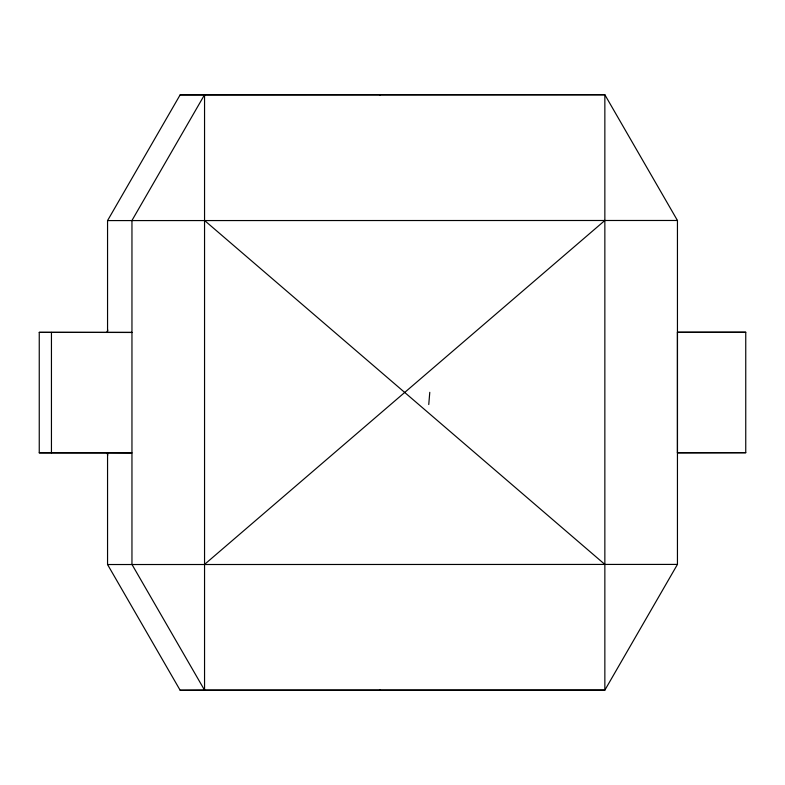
<?xml version="1.0" encoding="UTF-8"?>
<svg xmlns="http://www.w3.org/2000/svg" width="785" height="785" viewBox="0 0 785 785"><rect width="100%" height="100%" fill="white"/><g stroke="black" fill="none" stroke-linecap="round" stroke-linejoin="round"><path stroke-width="1.18" d="M107.82 330.073L106.878 332.33L107.555 332.33L107.555 220.585L180.148 94.857L604.852 94.749L677.445 220.477L677.445 564.415L604.852 690.143L204.551 690.143L131.958 564.415L131.958 452.896L39.25 452.817L39.25 332.359L131.958 332.447L39.25 332.359M51.447 452.866L51.447 332.418M39.25 452.817L107.555 452.788L107.555 564.533L180.148 690.26L604.852 690.143L604.852 94.749L180.148 94.857M677.445 452.68L677.445 332.222L745.75 332.251L745.75 452.7L677.435 452.778L745.75 452.7M428.757 404.53L429.778 392.323M204.551 564.415L604.852 220.477M379.616 94.867L380.293 94.857M107.555 220.585L677.445 220.477M745.75 332.251L677.435 332.32M107.555 564.533L677.445 564.415M180.148 690.26L204.551 690.143L204.551 94.749L131.958 220.477L131.958 452.896L106.878 452.788L107.82 455.055M379.616 690.26L380.303 690.26M204.551 220.477L604.852 564.415"/></g></svg>
